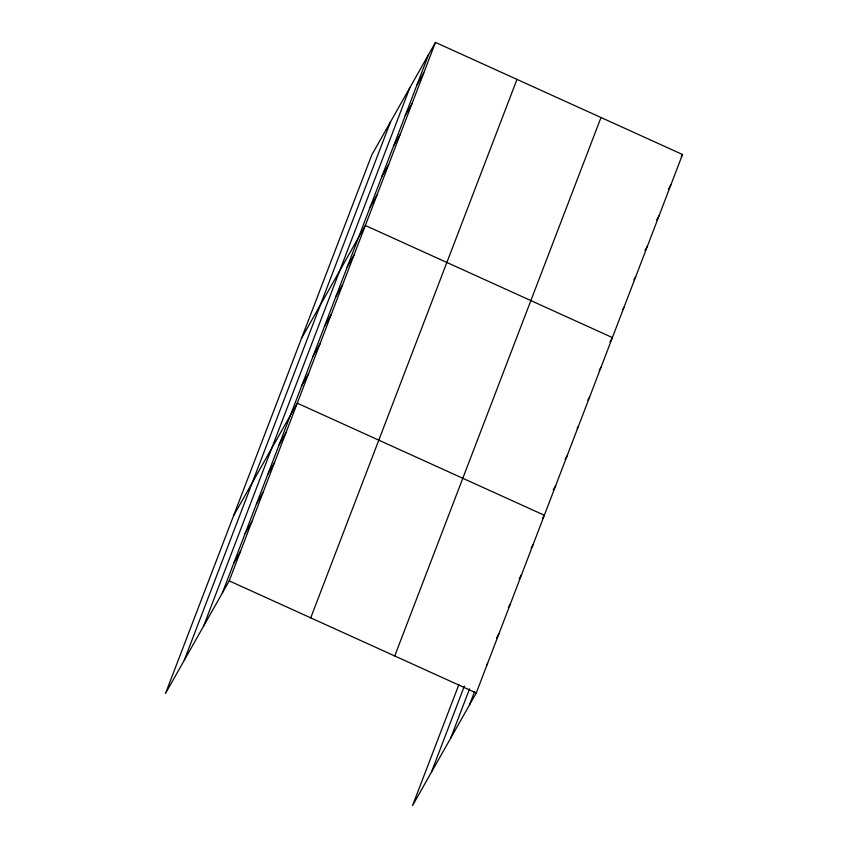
<?xml version="1.0" encoding="UTF-8"?>
<svg xmlns="http://www.w3.org/2000/svg" width="848" height="848" viewBox="0 0 848 848"><rect width="100%" height="100%" fill="white"/><g stroke="black" fill="none" stroke-linecap="round" stroke-linejoin="round"><path stroke-width="1.27" d="M184.239 660.327L390.504 121.858M203.584 626.142L409.849 87.673M222.356 592.964L428.622 54.505M435.469 42.4L371.742 155.036L165.477 693.494L229.204 580.859L435.469 42.4L682.523 154.506L476.258 692.964L412.531 805.6L458.863 684.675M310.728 617.853L516.994 79.394M394.733 655.97L600.999 117.512M431.303 772.422L464.397 686.043M450.648 738.237L469.548 688.883M469.421 705.059L474.615 691.491M416.93 85.012L423.777 72.917M405.238 115.529L412.086 103.424M393.557 146.036L400.404 133.942M381.865 176.554L388.713 164.448M370.173 207.06L377.021 194.966M301.612 338.119L365.34 225.473L612.394 337.578L609.903 341.977M347.139 267.194L353.987 255.089M335.797 296.811L342.645 284.705M324.455 326.427L331.303 314.322M313.113 356.043L319.961 343.938M301.761 385.66L308.608 373.555M233.539 515.807L297.266 403.171L544.331 515.266L542.466 518.573M279.077 444.882L285.924 432.787M267.735 474.498L274.582 462.404M256.382 504.115L263.23 492.02M245.04 533.731L251.888 521.637M233.698 563.348L240.546 551.242M681.283 156.7L682.523 154.506M668.351 189.411L670.842 185.012M656.659 219.929L659.15 215.53M644.968 250.436L647.459 246.037M633.912 279.851L635.777 276.554M622.845 309.266L624.086 307.061M599.186 370.491L601.052 367.195M587.844 400.108L589.71 396.811M577.117 428.622L578.368 426.427M565.15 459.34L567.015 456.044M553.182 490.059L555.673 485.66M531.113 548.19L532.989 544.882M519.146 578.898L521.637 574.499M508.429 607.422L510.295 604.115M496.462 638.131L498.953 633.732M486.36 665.553L487.611 663.348M229.204 580.859L476.258 692.964"/></g></svg>
